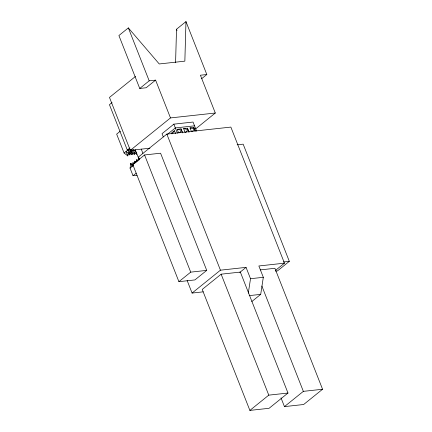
<?xml version="1.0" encoding="UTF-8"?>
<svg xmlns="http://www.w3.org/2000/svg" width="432" height="432" viewBox="0 0 432 432"><rect width="100%" height="100%" fill="white"/><g stroke="black" fill="none" stroke-linecap="round" stroke-linejoin="round"><path stroke-width="0.65" d="M175.576 62.748L176.521 29.23L185.971 21.6L206.815 74.52L201.566 78.759M185.971 21.6L184.853 61.15L159.246 63.958L128.347 27.913L118.897 35.537L139.741 88.457L146.146 87.755L155.596 80.131L170.483 117.925L130.318 150.347L109.474 97.427L135.502 76.421M248.297 293.15L250.517 278.71L246.051 267.37L220.439 270.178L192.089 293.063L187.148 280.519M251.775 301.574L260.701 294.37L263.32 277.306L258.854 265.972L284.467 263.164L230.861 127.089L166.838 134.098L138.483 156.983L139.471 159.494M120.334 131.166L116.656 134.131L124.103 153.031L127.818 155.909L128.277 152.982M137.036 175.273L133.034 175.711L130.059 168.151L130.793 163.469L132.916 165.11M128.282 153.824L129.897 154.894L130.604 151.637M129.935 153.225L132.089 154.651L132.943 150.746L134.287 154.413L132.127 152.982M134.287 154.413L135.135 150.503L131.296 150.925M134.325 152.744L136.48 154.17L136.76 152.869M127.818 155.909L125.993 151.508L129.411 153.625L130.151 150.822M124.103 153.031L127.883 149.98L131.301 152.102L131.89 149.855M133.488 149.456L133.191 150.574L132.052 149.866M134.12 163.404L132.986 162.697L131.949 166.628L130.793 163.469L131.252 164.57M134.282 163.415L134.876 161.174L136.01 161.881M136.026 162.454L136.766 159.646L137.905 160.353M137.916 160.925L138.656 158.123L139.298 159.921M172.292 133.79L174.388 130.685L175.505 133.52M179.69 132.808L181.435 130.221L181.046 128.882L177.206 129.303L178.546 132.705M185.744 132.624L187.839 129.519L187.45 128.185L183.605 128.606L185.171 132.575M192.494 131.404L194.243 128.817L193.849 127.483L190.01 127.904L191.349 131.306M112.061 102.551L109.436 104.674L127.305 150.028L130.529 149.677M139.741 88.457L149.191 80.827L155.596 80.131M127.305 150.028L129.929 147.911M196.598 131.063L193.045 122.051L173.842 124.151L162.027 133.688L163.301 136.928M167.621 134.152L175.327 127.931L194.535 125.831M174.388 130.685L171.553 132.975L171.812 133.861M144.569 154.958L132.754 164.495L178.913 281.675L194.918 279.92L206.728 270.383L160.574 153.209L144.569 154.958L190.723 272.138L178.913 281.675M130.059 168.151L133.369 165.483M133.034 175.711L136.188 173.167M195.48 129.017L215.303 113.022L200.416 75.222L206.815 74.52M221.135 274.185L202.23 289.44L249.88 410.4L269.087 408.294L287.987 393.039L240.343 272.084L221.135 274.185L268.78 395.145L249.88 410.4M239.749 272.457L246.051 267.37M275.54 270.367L284.467 263.164M237.163 144.817L243.167 144.164L289.321 261.338L277.511 270.875L275.508 271.096M280.994 397.84L284.45 406.615L303.356 391.36L322.564 389.254L274.914 268.294L260.345 269.892M322.564 389.254L303.658 404.509L284.45 406.615M170.483 117.925L215.303 113.022M130.318 150.347L149.926 148.198M190.723 272.138L206.728 270.383M283.322 261.997L289.321 261.338M250.517 278.71L263.32 277.306M192.089 293.063L203.245 291.838M249.172 295.634L260.701 294.37M268.78 395.145L287.987 393.039M190.01 127.904L194.243 128.817L195.172 130.95M183.605 128.606L187.839 129.519L189.005 132.187L187.45 128.185M177.206 129.303L181.435 130.221L182.601 132.889M130.534 150.277L131.301 152.102M127.883 149.98L129.411 153.625M176.521 29.23L177.012 30.472M261.878 286.07L303.356 391.36M193.849 127.483L195.194 130.885M181.046 128.882L182.385 132.284M173.842 124.151L177.39 133.169M128.347 27.913L149.191 80.827M166.838 134.098L220.439 270.178M141.259 149.148L142.927 153.382M135.275 149.78L139.039 159.327M135.135 150.503L136.48 154.17M130.972 151.594L132.089 154.651M129.227 153.058L129.897 154.894M136.766 159.646L137.403 161.449M134.876 161.174L135.513 162.972M132.986 162.697L133.623 164.5"/></g></svg>
